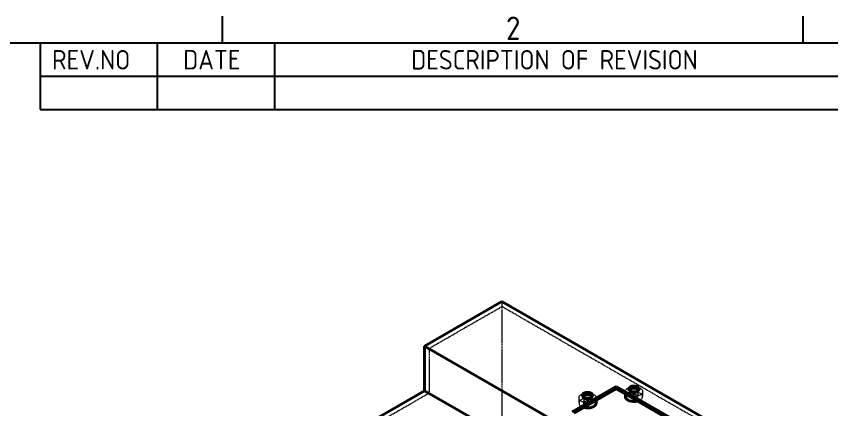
# Model space of a CAD drawing. Header units: millimetres. Extents: x 0 to 2378, y 0 to 1682.
# Drawn here: x 2027.9 to 2236.7, y 1548 to 1648.8 of the extents above; entities that cross this region are included whole.
import ezdxf

# ---------------------------------------------------------------- set-up
doc = ezdxf.new("R2010")
doc.units = ezdxf.units.MM
doc.header["$LTSCALE"] = 2
doc.linetypes.add('DASHED', pattern=[0.2067, 0.1654, -0.0413])
doc.layers.get('0').update_dxf_attribs({"color": 3, "lineweight": 25, "true_color": 0x00ff00})
for name, color, linetype, lineweight, true_color in [('가려진 것(ISO)', 2, 'DASHED', 18, 0xffff00), ('가시적인 것(ISO)', 3, 'Continuous', 40, 0x00ff00), ('기호(ISO)', 5, 'Continuous', 25, 0x0000ff)]:
    doc.layers.add(name, color=color, linetype=linetype, lineweight=lineweight, true_color=true_color)
doc.layers.add('경계(ISO)', color=7, linetype='Continuous', lineweight=25)
doc.styles.add('ISO ProportionalPSTEK', font='isocp.shx')
doc.styles.add('문자 텍스트_PSTEK_POSCO', font='isocp.shx')

# ---------------------------------------------------------------- blocks, each defined once
blk = doc.blocks.new('경계 Default Border')
at = {"layer": '경계(ISO)'}
for p, q in [((1040.37, 821), (1040.37, 824.4)), ((1114.69, 821), (1114.69, 824.4))]:
    blk.add_line(p, q, dxfattribs=at)
at = {"layer": '경계(ISO)', "flags": 128}
blk.add_lwpolyline([(20, 20), (20, 821), (1169, 821), (1169, 20), (20, 20)], dxfattribs=at)
at = {"layer": '경계(ISO)', "color": 2, "true_color": 0xffff00, "insert": (1076.66, 821.37), "char_height": 3, "attachment_point": 7, "style": '문자 텍스트_PSTEK_POSCO'}
blk.add_mtext('2', dxfattribs=at)
blk = doc.blocks.new('리비전 내역')
at = {"layer": '기호(ISO)'}
for p, q in [((1017, 821), (1169, 821)), ((1017, 821), (1017, 816.72)), ((1032, 821), (1032, 816.72)), ((1047, 821), (1047, 816.72)), ((1017, 816.72), (1169, 816.72)), ((1017, 816.72), (1017, 812.44)), ((1032, 816.72), (1032, 812.44)), ((1047, 816.72), (1047, 812.44)), ((1017, 812.44), (1169, 812.44))]:
    blk.add_line(p, q, dxfattribs=at)
at = {"layer": '기호(ISO)', "color": 2, "true_color": 0xffff00, "char_height": 2.5, "attachment_point": 7, "style": 'ISO ProportionalPSTEK'}
for s, insert in [('REV.NO', (1018.53, 817.58)), ('DATE', (1035.31, 817.58)), ('DESCRIPTION OF REVISION', (1064.51, 817.58))]:
    blk.add_mtext(s, dxfattribs=dict(at, insert=insert))

msp = doc.modelspace()

# ---------------------------------------------------------------- linework, layer by layer
at = {"layer": '가려진 것(ISO)'}
for p, q in [((2152.2747, 1575.6809), (2152.2747, 1574.3754)), ((2152.2747, 1574.3754), (2133.6071, 1563.6254)), ((2271.9172, 1505.4778), (2152.2747, 1574.3754)), ((2152.2747, 1574.3754), (2152.2747, 1468.8397)), ((2133.6071, 1563.6254), (2133.6071, 1552.1797)), ((2253.2496, 1494.7279), (2133.6071, 1563.6254)), ((2133.6071, 1552.1797), (2110.9797, 1539.1495)), ((2133.6071, 1552.1797), (2253.2496, 1483.2822)), ((2172.895, 1551.6564), (2172.895, 1551.3293)), ((2175.495, 1551.6564), (2175.495, 1551.3293)), ((2183.8744, 1552.6311), (2183.8744, 1551.9435)), ((2184.7744, 1553.2851), (2184.7744, 1552.9581)), ((2185.091, 1552.9581), (2185.091, 1551.323)), ((2187.0578, 1552.9581), (2187.0578, 1551.323)), ((2187.3744, 1553.2851), (2187.3744, 1552.9581)), ((2188.2744, 1552.6311), (2188.2744, 1551.323)), ((2171.995, 1551.0023), (2171.995, 1549.6942)), ((2173.2116, 1551.3293), (2173.2116, 1549.6942)), ((2175.1784, 1551.3293), (2175.1784, 1549.6942)), ((2176.395, 1551.0023), (2176.395, 1550.3147))]:
    msp.add_line(p, q, dxfattribs=at)
for centre, major_axis in [((2186.0744, 1552.6311), (-2.2, 0)), ((2174.195, 1551.0023), (-2.2, 0)), ((2186.0744, 1551.323), (-0.9834, 0)), ((2174.195, 1549.6942), (-0.9834, 0))]:
    msp.add_ellipse(centre, major_axis=major_axis, ratio=0.5758617, dxfattribs=at)
for centre, major_axis, start_param, end_param in [((2174.195, 1551.3293), (1.3, 0), 2.92140332, 6.50337464), ((2186.0744, 1551.323), (2.2, 0), 5.12864205, 9.42477796), ((2186.0744, 1552.9581), (1.3, 0), 2.92140332, 6.50337464), ((2186.0744, 1552.9581), (0.9834, 0), 3.50828257, 5.91649539), ((2174.195, 1549.6942), (2.2, 0), 0, 4.29613591), ((2174.195, 1551.3293), (0.9834, 0), 3.50828257, 5.91649539)]:
    msp.add_ellipse(centre, major_axis=major_axis, ratio=0.5758617, start_param=start_param, end_param=end_param, dxfattribs=at)
at = {"layer": '가시적인 것(ISO)'}
for p, q in [((2152.2747, 1575.6809), (2132.4757, 1564.2794)), ((2273.0486, 1506.1319), (2152.2747, 1575.6809)), ((2132.4757, 1564.2794), (2132.4757, 1552.8338)), ((2253.2496, 1494.7304), (2132.4757, 1564.2794)), ((2170.2352, 1547.4215), (2181.5489, 1553.9367)), ((2181.5489, 1553.9367), (2181.5489, 1553.2826)), ((2181.5489, 1553.9367), (2235.2891, 1522.9898)), ((2132.4757, 1552.8338), (2109.8483, 1539.8035)), ((2132.4757, 1552.8338), (2253.2496, 1483.2847)), ((2181.5489, 1553.2826), (2170.8031, 1547.0945)), ((2234.7212, 1522.6628), (2181.5489, 1553.2826)), ((2183.8744, 1551.9435), (2183.8744, 1551.323)), ((2176.395, 1550.3147), (2176.395, 1549.6942))]:
    msp.add_line(p, q, dxfattribs=at)
for centre in [(2186.0744, 1553.2851), (2174.195, 1551.6564)]:
    msp.add_ellipse(centre, major_axis=(-1.3, 0), ratio=0.5758617, dxfattribs=at)
for centre, major_axis, start_param, end_param in [((2186.0744, 1552.9581), (-1.3, 0), 3.36178199, 6.06299598), ((2186.0744, 1552.9581), (-0.9834, 0), 2.77490273, 6.64987523), ((2174.195, 1551.3293), (-1.3, 0), 3.36178199, 6.06299598), ((2174.195, 1551.3293), (-0.9834, 0), 2.77490273, 6.64987523), ((2174.195, 1549.6942), (2.2, 0), 4.29613591, 6.28318531), ((2186.0744, 1551.323), (-2.2, 0), 0, 1.9870494)]:
    msp.add_ellipse(centre, major_axis=major_axis, ratio=0.5758617, start_param=start_param, end_param=end_param, dxfattribs=at)

# ---------------------------------------------------------------- block references
at = {"xscale": 2, "yscale": 2, "zscale": 2}
msp.add_blockref('경계 Default Border', (0, 0), dxfattribs=at)
at = {"layer": '기호(ISO)', "xscale": 2, "yscale": 2, "zscale": 2}
msp.add_blockref('리비전 내역', (0, 0), dxfattribs=at)

doc.saveas('drawing.dxf')
